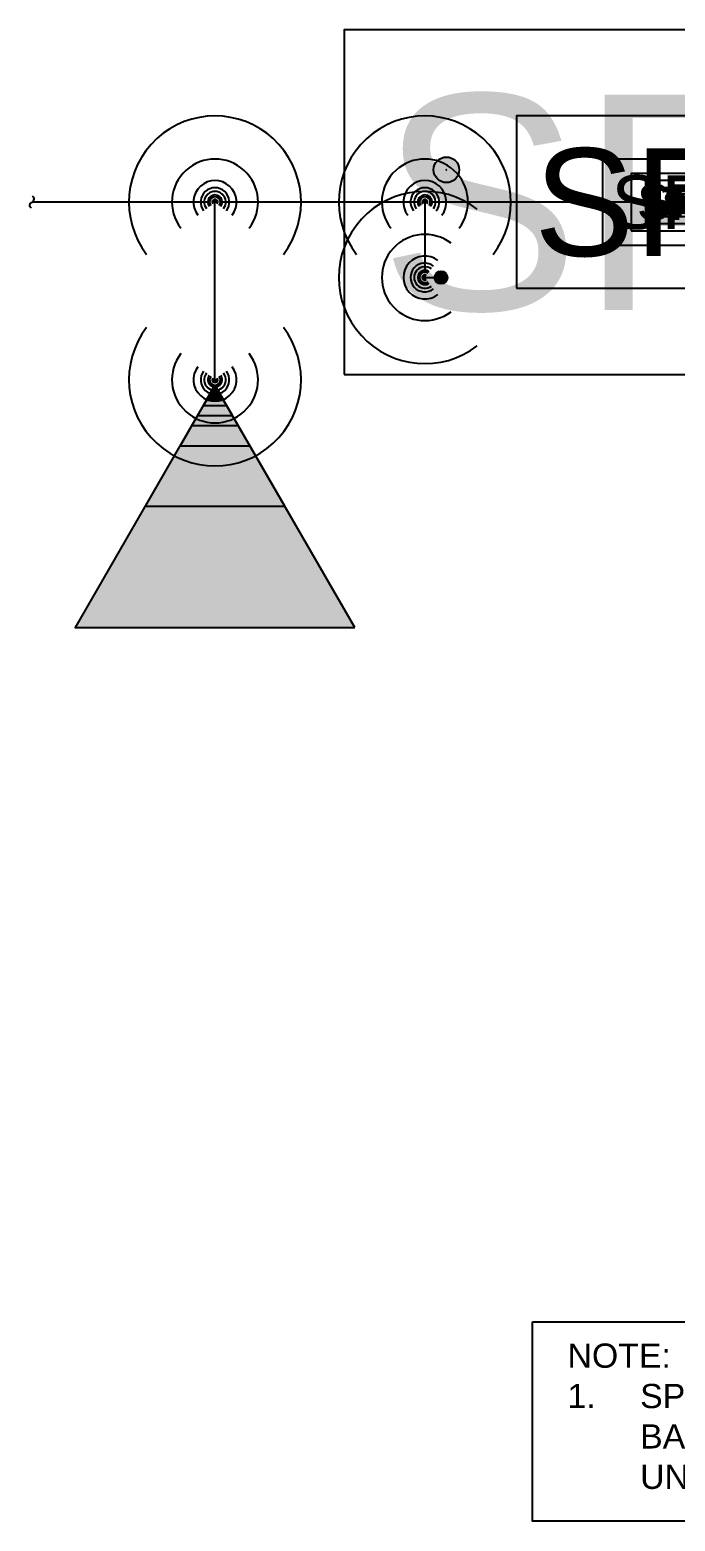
# Model space of a CAD drawing. Extents: x -7019 to 20981, y 4066 to 9794.
# Drawn here: x 10391.4 to 10571.3, y 4185 to 4600.5 of the extents above; entities that cross this region are included whole.
import ezdxf
from ezdxf.enums import TextEntityAlignment as Align

# ---------------------------------------------------------------- set-up
doc = ezdxf.new("R2010")
doc.units = 0
doc.header["$LTSCALE"] = 48
doc.header["$MEASUREMENT"] = 0
for name, color, linetype in [('F-SPRK-HEAD-N', 2, 'Continuous'), ('F-SPRK-HEAD-N @ 1 (1)', 2, 'Continuous'), ('F-SPRK-HEAD-N @ 1 (2)', 2, 'Continuous'), ('F-SPRK-HEAD-N @ 12', 2, 'Continuous'), ('F-SPRK-HEAD-N @ 128', 2, 'Continuous'), ('F-SPRK-HEAD-N @ 16', 2, 'Continuous'), ('F-SPRK-HEAD-N @ 192', 2, 'Continuous'), ('F-SPRK-HEAD-N @ 2', 2, 'Continuous'), ('F-SPRK-HEAD-N @ 24', 2, 'Continuous'), ('F-SPRK-HEAD-N @ 384', 2, 'Continuous'), ('F-SPRK-HEAD-N @ 4', 2, 'Continuous'), ('F-SPRK-HEAD-N @ 48', 2, 'Continuous'), ('F-SPRK-HEAD-N @ 64', 2, 'Continuous'), ('F-SPRK-HEAD-N @ 768', 2, 'Continuous'), ('F-SPRK-HEAD-N @ 8', 2, 'Continuous'), ('F-SPRK-HEAD-N @ 96', 2, 'Continuous'), ('F-SPRN-N', 1, 'Continuous'), ('F-SPRN-N @ 1 (1)', 1, 'Continuous'), ('F-SPRN-N @ 1 (2)', 1, 'Continuous'), ('F-SPRN-N @ 12', 1, 'Continuous'), ('F-SPRN-N @ 128', 1, 'Continuous'), ('F-SPRN-N @ 16', 1, 'Continuous'), ('F-SPRN-N @ 192', 1, 'Continuous'), ('F-SPRN-N @ 2', 1, 'Continuous'), ('F-SPRN-N @ 24', 1, 'Continuous'), ('F-SPRN-N @ 384', 1, 'Continuous'), ('F-SPRN-N @ 4', 1, 'Continuous'), ('F-SPRN-N @ 48', 1, 'Continuous'), ('F-SPRN-N @ 64', 1, 'Continuous'), ('F-SPRN-N @ 768', 1, 'Continuous'), ('F-SPRN-N @ 8', 1, 'Continuous'), ('F-SPRN-N @ 96', 1, 'Continuous'), ('G-ANNO-TEXT', 70, 'Continuous')]:
    doc.layers.add(name, color=color, linetype=linetype)
doc.layers.get('0').freeze()
doc.styles.add('Arial', font='arial.ttf')

# ---------------------------------------------------------------- blocks, each defined once
blk = doc.blocks.new('*U6')
at = {"lineweight": 0}
h = blk.add_hatch(color=7, dxfattribs=at)
h.dxf.hatch_style = 1
edge = h.paths.add_edge_path()
edge.add_arc((-3.469446951953614e-18, -3.469446951953614e-18), 0.037109375, 0, 360)
blk.add_circle((0, 0), 0.037109375)
blk = doc.blocks.new('*U260')
at = {"layer": 'F-SPRK-HEAD-N @ 1 (1)'}
blk.add_blockref('*U6', (10507.5, 4561.5), dxfattribs=at)
at = {"layer": 'F-SPRK-HEAD-N @ 1 (2)'}
blk.add_blockref('*U6', (10507.5, 4561.5), dxfattribs=at)
at = {"layer": 'F-SPRK-HEAD-N @ 48', "xscale": 48, "yscale": 48, "zscale": 48}
blk.add_blockref('*U6', (10506, 4531.5), dxfattribs=at)
at = {"layer": 'F-SPRK-HEAD-N @ 96', "xscale": 96, "yscale": 96, "zscale": 96}
blk.add_blockref('*U6', (10507.5, 4561.5), dxfattribs=at)
blk = doc.blocks.new('*U21')
at = {"linetype": 'Continuous'}
blk.add_arc((-1.073302957480127e-18, -3.78736295741121e-07), 0.03125023021013561, 142.566418079828, 37.43358192017767, dxfattribs=at)
blk = doc.blocks.new('*U290')
at = {"layer": 'F-SPRN-N @ 1 (1)'}
blk.add_blockref('*U21', (10443, 4503), dxfattribs=at)
at = {"layer": 'F-SPRN-N @ 1 (2)'}
blk.add_blockref('*U21', (10443, 4503), dxfattribs=at)
at = {"layer": 'F-SPRN-N @ 12', "xscale": 12, "yscale": 12, "zscale": 12}
blk.add_blockref('*U21', (10443, 4503), dxfattribs=at)
at = {"layer": 'F-SPRN-N @ 128', "xscale": 128, "yscale": 128, "zscale": 128}
blk.add_blockref('*U21', (10443, 4503), dxfattribs=at)
at = {"layer": 'F-SPRN-N @ 16', "xscale": 16, "yscale": 16, "zscale": 16}
blk.add_blockref('*U21', (10443, 4503), dxfattribs=at)
at = {"layer": 'F-SPRN-N @ 192', "xscale": 192, "yscale": 192, "zscale": 192}
blk.add_blockref('*U21', (10443, 4503), dxfattribs=at)
at = {"layer": 'F-SPRN-N @ 2', "xscale": 2, "yscale": 2, "zscale": 2}
blk.add_blockref('*U21', (10443, 4503), dxfattribs=at)
at = {"layer": 'F-SPRN-N @ 24', "xscale": 24, "yscale": 24, "zscale": 24}
blk.add_blockref('*U21', (10443, 4503), dxfattribs=at)
at = {"layer": 'F-SPRN-N @ 384', "xscale": 384, "yscale": 384, "zscale": 384}
blk.add_blockref('*U21', (10443, 4503), dxfattribs=at)
at = {"layer": 'F-SPRN-N @ 4', "xscale": 4, "yscale": 4, "zscale": 4}
blk.add_blockref('*U21', (10443, 4503), dxfattribs=at)
at = {"layer": 'F-SPRN-N @ 48', "xscale": 48, "yscale": 48, "zscale": 48}
blk.add_blockref('*U21', (10443, 4503), dxfattribs=at)
at = {"layer": 'F-SPRN-N @ 64', "xscale": 64, "yscale": 64, "zscale": 64}
blk.add_blockref('*U21', (10443, 4503), dxfattribs=at)
at = {"layer": 'F-SPRN-N @ 768', "xscale": 768, "yscale": 768, "zscale": 768}
blk.add_blockref('*U21', (10443, 4503), dxfattribs=at)
at = {"layer": 'F-SPRN-N @ 8', "xscale": 8, "yscale": 8, "zscale": 8}
blk.add_blockref('*U21', (10443, 4503), dxfattribs=at)
at = {"layer": 'F-SPRN-N @ 96', "xscale": 96, "yscale": 96, "zscale": 96}
blk.add_blockref('*U21', (10443, 4503), dxfattribs=at)
blk = doc.blocks.new('*U8')
at = {"lineweight": 0}
h = blk.add_hatch(color=7, dxfattribs=at)
h.dxf.hatch_style = 1
h.paths.add_polyline_path([(8.673617379884035e-19, 0), (-0.05074286410417864, -0.08788921875), (0.05074286410417864, -0.08788921875)])
blk.add_lwpolyline([(0.05074286410417864, -0.08788921875), (0, 0), (-0.05074286410417864, -0.08788921875)], close=True)
blk = doc.blocks.new('*U292')
at = {"layer": 'F-SPRK-HEAD-N @ 1 (1)'}
blk.add_blockref('*U8', (10443, 4501.5), dxfattribs=at)
at = {"layer": 'F-SPRK-HEAD-N @ 1 (2)'}
blk.add_blockref('*U8', (10443, 4501.5), dxfattribs=at)
at = {"layer": 'F-SPRK-HEAD-N @ 12', "xscale": 12, "yscale": 12, "zscale": 12}
blk.add_blockref('*U8', (10443, 4501.5), dxfattribs=at)
at = {"layer": 'F-SPRK-HEAD-N @ 128', "xscale": 128, "yscale": 128, "zscale": 128}
blk.add_blockref('*U8', (10443, 4501.5), dxfattribs=at)
at = {"layer": 'F-SPRK-HEAD-N @ 16', "xscale": 16, "yscale": 16, "zscale": 16}
blk.add_blockref('*U8', (10443, 4501.5), dxfattribs=at)
at = {"layer": 'F-SPRK-HEAD-N @ 192', "xscale": 192, "yscale": 192, "zscale": 192}
blk.add_blockref('*U8', (10443, 4501.5), dxfattribs=at)
at = {"layer": 'F-SPRK-HEAD-N @ 2', "xscale": 2, "yscale": 2, "zscale": 2}
blk.add_blockref('*U8', (10443, 4501.5), dxfattribs=at)
at = {"layer": 'F-SPRK-HEAD-N @ 24', "xscale": 24, "yscale": 24, "zscale": 24}
blk.add_blockref('*U8', (10443, 4501.5), dxfattribs=at)
at = {"layer": 'F-SPRK-HEAD-N @ 384', "xscale": 384, "yscale": 384, "zscale": 384}
blk.add_blockref('*U8', (10443, 4501.5), dxfattribs=at)
at = {"layer": 'F-SPRK-HEAD-N @ 4', "xscale": 4, "yscale": 4, "zscale": 4}
blk.add_blockref('*U8', (10443, 4501.5), dxfattribs=at)
at = {"layer": 'F-SPRK-HEAD-N @ 48', "xscale": 48, "yscale": 48, "zscale": 48}
blk.add_blockref('*U8', (10443, 4501.5), dxfattribs=at)
at = {"layer": 'F-SPRK-HEAD-N @ 64', "xscale": 64, "yscale": 64, "zscale": 64}
blk.add_blockref('*U8', (10443, 4501.5), dxfattribs=at)
at = {"layer": 'F-SPRK-HEAD-N @ 768', "xscale": 768, "yscale": 768, "zscale": 768}
blk.add_blockref('*U8', (10443, 4501.5), dxfattribs=at)
at = {"layer": 'F-SPRK-HEAD-N @ 8', "xscale": 8, "yscale": 8, "zscale": 8}
blk.add_blockref('*U8', (10443, 4501.5), dxfattribs=at)
at = {"layer": 'F-SPRK-HEAD-N @ 96', "xscale": 96, "yscale": 96, "zscale": 96}
blk.add_blockref('*U8', (10443, 4501.5), dxfattribs=at)
blk = doc.blocks.new('continuation')
blk.add_lwpolyline([(-0.002788043109108726, -0.03465576865603624, -0.6251024259306418), (4.252908789026399e-13, 1.409705685517793e-13, 0.6251024259306432), (0.002788043109534089, 0.03465576865617724)], format="xyb")
blk = doc.blocks.new('*U15')
at = {"linetype": 'Continuous'}
blk.add_arc((3.78736295741121e-07, -1.089323312375841e-18), 0.03125023021013561, 232.5664180798256, 127.4335819201753, dxfattribs=at)
blk = doc.blocks.new('*U384')
at = {"layer": 'F-SPRN-N @ 1 (1)', "rotation": 180}
blk.add_blockref('*U15', (10501.5, 4531.5), dxfattribs=at)
at = {"layer": 'F-SPRN-N @ 1 (2)', "rotation": 180}
blk.add_blockref('*U15', (10501.5, 4531.5), dxfattribs=at)
at = {"layer": 'F-SPRN-N @ 12', "xscale": 12, "yscale": 12, "zscale": 12, "rotation": 180}
blk.add_blockref('*U15', (10501.5, 4531.5), dxfattribs=at)
at = {"layer": 'F-SPRN-N @ 128', "xscale": 128, "yscale": 128, "zscale": 128, "rotation": 180}
blk.add_blockref('*U15', (10501.5, 4531.5), dxfattribs=at)
at = {"layer": 'F-SPRN-N @ 16', "xscale": 16, "yscale": 16, "zscale": 16, "rotation": 180}
blk.add_blockref('*U15', (10501.5, 4531.5), dxfattribs=at)
at = {"layer": 'F-SPRN-N @ 192', "xscale": 192, "yscale": 192, "zscale": 192, "rotation": 180}
blk.add_blockref('*U15', (10501.5, 4531.5), dxfattribs=at)
at = {"layer": 'F-SPRN-N @ 2', "xscale": 2, "yscale": 2, "zscale": 2, "rotation": 180}
blk.add_blockref('*U15', (10501.5, 4531.5), dxfattribs=at)
at = {"layer": 'F-SPRN-N @ 24', "xscale": 24, "yscale": 24, "zscale": 24, "rotation": 180}
blk.add_blockref('*U15', (10501.5, 4531.5), dxfattribs=at)
at = {"layer": 'F-SPRN-N @ 384', "xscale": 384, "yscale": 384, "zscale": 384, "rotation": 180}
blk.add_blockref('*U15', (10501.5, 4531.5), dxfattribs=at)
at = {"layer": 'F-SPRN-N @ 4', "xscale": 4, "yscale": 4, "zscale": 4, "rotation": 180}
blk.add_blockref('*U15', (10501.5, 4531.5), dxfattribs=at)
at = {"layer": 'F-SPRN-N @ 48', "xscale": 48, "yscale": 48, "zscale": 48, "rotation": 180}
blk.add_blockref('*U15', (10501.5, 4531.5), dxfattribs=at)
at = {"layer": 'F-SPRN-N @ 64', "xscale": 64, "yscale": 64, "zscale": 64, "rotation": 180}
blk.add_blockref('*U15', (10501.5, 4531.5), dxfattribs=at)
at = {"layer": 'F-SPRN-N @ 768', "xscale": 768, "yscale": 768, "zscale": 768, "rotation": 180}
blk.add_blockref('*U15', (10501.5, 4531.5), dxfattribs=at)
at = {"layer": 'F-SPRN-N @ 8', "xscale": 8, "yscale": 8, "zscale": 8, "rotation": 180}
blk.add_blockref('*U15', (10501.5, 4531.5), dxfattribs=at)
at = {"layer": 'F-SPRN-N @ 96', "xscale": 96, "yscale": 96, "zscale": 96, "rotation": 180}
blk.add_blockref('*U15', (10501.5, 4531.5), dxfattribs=at)
blk = doc.blocks.new('*U385')
at = {"layer": 'F-SPRN-N @ 1 (1)', "rotation": 89.99999999999999}
blk.add_blockref('*U15', (10443, 4552.5), dxfattribs=at)
at = {"layer": 'F-SPRN-N @ 1 (2)', "rotation": 89.99999999999999}
blk.add_blockref('*U15', (10443, 4552.5), dxfattribs=at)
at = {"layer": 'F-SPRN-N @ 12', "xscale": 12.00000000000001, "yscale": 12.00000000000001, "zscale": 12.00000000000001, "rotation": 89.99999999999999}
blk.add_blockref('*U15', (10443, 4552.5), dxfattribs=at)
at = {"layer": 'F-SPRN-N @ 128', "xscale": 128.0000000000001, "yscale": 128.0000000000001, "zscale": 128.0000000000001, "rotation": 89.99999999999999}
blk.add_blockref('*U15', (10443, 4552.5), dxfattribs=at)
at = {"layer": 'F-SPRN-N @ 16', "xscale": 16.00000000000001, "yscale": 16.00000000000001, "zscale": 16.00000000000001, "rotation": 89.99999999999999}
blk.add_blockref('*U15', (10443, 4552.5), dxfattribs=at)
at = {"layer": 'F-SPRN-N @ 192', "xscale": 192.0000000000001, "yscale": 192.0000000000001, "zscale": 192.0000000000001, "rotation": 89.99999999999999}
blk.add_blockref('*U15', (10443, 4552.5), dxfattribs=at)
at = {"layer": 'F-SPRN-N @ 2', "xscale": 2.000000000000001, "yscale": 2.000000000000001, "zscale": 2.000000000000001, "rotation": 89.99999999999999}
blk.add_blockref('*U15', (10443, 4552.5), dxfattribs=at)
at = {"layer": 'F-SPRN-N @ 24', "xscale": 24.00000000000001, "yscale": 24.00000000000001, "zscale": 24.00000000000001, "rotation": 89.99999999999999}
blk.add_blockref('*U15', (10443, 4552.5), dxfattribs=at)
at = {"layer": 'F-SPRN-N @ 384', "xscale": 384.0000000000002, "yscale": 384.0000000000002, "zscale": 384.0000000000002, "rotation": 89.99999999999999}
blk.add_blockref('*U15', (10443, 4552.5), dxfattribs=at)
at = {"layer": 'F-SPRN-N @ 4', "xscale": 4.000000000000002, "yscale": 4.000000000000002, "zscale": 4.000000000000002, "rotation": 89.99999999999999}
blk.add_blockref('*U15', (10443, 4552.5), dxfattribs=at)
at = {"layer": 'F-SPRN-N @ 48', "xscale": 48.00000000000002, "yscale": 48.00000000000002, "zscale": 48.00000000000002, "rotation": 89.99999999999999}
blk.add_blockref('*U15', (10443, 4552.5), dxfattribs=at)
at = {"layer": 'F-SPRN-N @ 64', "xscale": 64.00000000000003, "yscale": 64.00000000000003, "zscale": 64.00000000000003, "rotation": 89.99999999999999}
blk.add_blockref('*U15', (10443, 4552.5), dxfattribs=at)
at = {"layer": 'F-SPRN-N @ 768', "xscale": 768.0000000000003, "yscale": 768.0000000000003, "zscale": 768.0000000000003, "rotation": 89.99999999999999}
blk.add_blockref('*U15', (10443, 4552.5), dxfattribs=at)
at = {"layer": 'F-SPRN-N @ 8', "xscale": 8.000000000000004, "yscale": 8.000000000000004, "zscale": 8.000000000000004, "rotation": 89.99999999999999}
blk.add_blockref('*U15', (10443, 4552.5), dxfattribs=at)
at = {"layer": 'F-SPRN-N @ 96', "xscale": 96.00000000000004, "yscale": 96.00000000000004, "zscale": 96.00000000000004, "rotation": 89.99999999999999}
blk.add_blockref('*U15', (10443, 4552.5), dxfattribs=at)
blk = doc.blocks.new('*U13')
at = {"linetype": 'Continuous'}
blk.add_arc((-1.022714668614574e-18, -3.787362957411211e-07), 0.03125023021013562, 142.5664180798357, 37.43358192018533, dxfattribs=at)
blk = doc.blocks.new('*U386')
at = {"layer": 'F-SPRN-N @ 1 (1)', "rotation": 180}
blk.add_blockref('*U13', (10501.5, 4552.5), dxfattribs=at)
at = {"layer": 'F-SPRN-N @ 1 (2)', "rotation": 180}
blk.add_blockref('*U13', (10501.5, 4552.5), dxfattribs=at)
at = {"layer": 'F-SPRN-N @ 12', "xscale": 12, "yscale": 12, "zscale": 12, "rotation": 180}
blk.add_blockref('*U13', (10501.5, 4552.5), dxfattribs=at)
at = {"layer": 'F-SPRN-N @ 128', "xscale": 128, "yscale": 128, "zscale": 128, "rotation": 180}
blk.add_blockref('*U13', (10501.5, 4552.5), dxfattribs=at)
at = {"layer": 'F-SPRN-N @ 16', "xscale": 16, "yscale": 16, "zscale": 16, "rotation": 180}
blk.add_blockref('*U13', (10501.5, 4552.5), dxfattribs=at)
at = {"layer": 'F-SPRN-N @ 192', "xscale": 192, "yscale": 192, "zscale": 192, "rotation": 180}
blk.add_blockref('*U13', (10501.5, 4552.5), dxfattribs=at)
at = {"layer": 'F-SPRN-N @ 2', "xscale": 2, "yscale": 2, "zscale": 2, "rotation": 180}
blk.add_blockref('*U13', (10501.5, 4552.5), dxfattribs=at)
at = {"layer": 'F-SPRN-N @ 24', "xscale": 24, "yscale": 24, "zscale": 24, "rotation": 180}
blk.add_blockref('*U13', (10501.5, 4552.5), dxfattribs=at)
at = {"layer": 'F-SPRN-N @ 384', "xscale": 384, "yscale": 384, "zscale": 384, "rotation": 180}
blk.add_blockref('*U13', (10501.5, 4552.5), dxfattribs=at)
at = {"layer": 'F-SPRN-N @ 4', "xscale": 4, "yscale": 4, "zscale": 4, "rotation": 180}
blk.add_blockref('*U13', (10501.5, 4552.5), dxfattribs=at)
at = {"layer": 'F-SPRN-N @ 48', "xscale": 48, "yscale": 48, "zscale": 48, "rotation": 180}
blk.add_blockref('*U13', (10501.5, 4552.5), dxfattribs=at)
at = {"layer": 'F-SPRN-N @ 64', "xscale": 64, "yscale": 64, "zscale": 64, "rotation": 180}
blk.add_blockref('*U13', (10501.5, 4552.5), dxfattribs=at)
at = {"layer": 'F-SPRN-N @ 768', "xscale": 768, "yscale": 768, "zscale": 768, "rotation": 180}
blk.add_blockref('*U13', (10501.5, 4552.5), dxfattribs=at)
at = {"layer": 'F-SPRN-N @ 8', "xscale": 8, "yscale": 8, "zscale": 8, "rotation": 180}
blk.add_blockref('*U13', (10501.5, 4552.5), dxfattribs=at)
at = {"layer": 'F-SPRN-N @ 96', "xscale": 96, "yscale": 96, "zscale": 96, "rotation": 180}
blk.add_blockref('*U13', (10501.5, 4552.5), dxfattribs=at)
blk = doc.blocks.new('*U33')
at = {"layer": 'DEFPOINTS'}
blk.add_lwpolyline([(-0.125, -0.0625), (0.125, -0.0625), (0.125, 0.0625), (-0.125, 0.0625)], close=True, dxfattribs=at)
at = {"style": 'Arial'}
blk.add_text('SPR', height=0.078125, dxfattribs=at).set_placement((-1.799086849145543e-16, 0), align=Align.MIDDLE)
blk = doc.blocks.new('*U464')
at = {"layer": 'F-SPRN-N @ 1 (1)', "linetype": 'ByBlock', "lineweight": -2}
blk.add_blockref('*U33', (10575, 4552.5), dxfattribs=at)
at = {"layer": 'F-SPRN-N @ 128', "linetype": 'ByBlock', "lineweight": -2, "xscale": 128, "yscale": 128, "zscale": 128}
blk.add_blockref('*U33', (10575, 4552.5), dxfattribs=at)
at = {"layer": 'F-SPRN-N @ 192', "linetype": 'ByBlock', "lineweight": -2, "xscale": 192, "yscale": 192, "zscale": 192}
blk.add_blockref('*U33', (10575, 4552.5), dxfattribs=at)
at = {"layer": 'F-SPRN-N @ 384', "linetype": 'ByBlock', "lineweight": -2, "xscale": 384, "yscale": 384, "zscale": 384}
blk.add_blockref('*U33', (10575, 4552.5), dxfattribs=at)
at = {"layer": 'F-SPRN-N @ 48', "linetype": 'ByBlock', "lineweight": -2, "xscale": 48, "yscale": 48, "zscale": 48}
blk.add_blockref('*U33', (10575, 4552.5), dxfattribs=at)
at = {"layer": 'F-SPRN-N @ 64', "linetype": 'ByBlock', "lineweight": -2, "xscale": 64, "yscale": 64, "zscale": 64}
blk.add_blockref('*U33', (10575, 4552.5), dxfattribs=at)
at = {"layer": 'F-SPRN-N @ 768', "linetype": 'ByBlock', "lineweight": -2, "xscale": 768, "yscale": 768, "zscale": 768}
blk.add_blockref('*U33', (10575, 4552.5), dxfattribs=at)
at = {"layer": 'F-SPRN-N @ 96', "linetype": 'ByBlock', "lineweight": -2, "xscale": 96, "yscale": 96, "zscale": 96}
blk.add_blockref('*U33', (10575, 4552.5), dxfattribs=at)

msp = doc.modelspace()

# ---------------------------------------------------------------- linework, layer by layer
at = {"layer": 'F-SPRN-N'}
for p, q in [((10441.5, 4552.5), (10392, 4552.5)), ((10443, 4503), (10443, 4552.5)), ((10499.99998895002, 4552.5), (10444.5, 4552.5)), ((10501.5, 4552.5), (10501.5, 4533)), ((10569, 4552.5), (10503.00001104998, 4552.5)), ((10501.5, 4531.5), (10504.5, 4531.5))]:
    msp.add_line(p, q, dxfattribs=at)
at = {"layer": 'G-ANNO-TEXT'}
msp.add_lwpolyline([(10531.5, 4240.5), (10771.5, 4240.5), (10771.5, 4185), (10531.5, 4185)], close=True, dxfattribs=at)

# ---------------------------------------------------------------- block references
at = {"layer": 'F-SPRK-HEAD-N'}
for name in ['*U260', '*U292']:
    msp.add_blockref(name, (0, 0), dxfattribs=at)
at = {"layer": 'F-SPRN-N'}
for name in ['*U464', '*U385', '*U386', '*U384', '*U290']:
    msp.add_blockref(name, (0, 0), dxfattribs=at)
at = {"layer": 'F-SPRN-N @ 48', "xscale": 48, "yscale": 48, "zscale": 48}
msp.add_blockref('continuation', (10392, 4552.5), dxfattribs=at)

# ---------------------------------------------------------------- texts
at = {"layer": 'G-ANNO-TEXT', "insert": (10541.25, 4234.5), "char_height": 6.75, "attachment_point": 1, "style": 'Arial'}
msp.add_mtext_dynamic_manual_height_columns('NOTE:\\P\\pi-20.25,l20.25,t20.25;1.^ISPRINKLER PROTECTION NOT REQUIRED IN BATHROOMS UNDER 55 FT² & CLOSETS UNDER 24 FT² PER NFPA 13 (2013).', width=228.0822483777592, gutter_width=22.5, heights=[0], dxfattribs=at)

doc.saveas('drawing.dxf')
